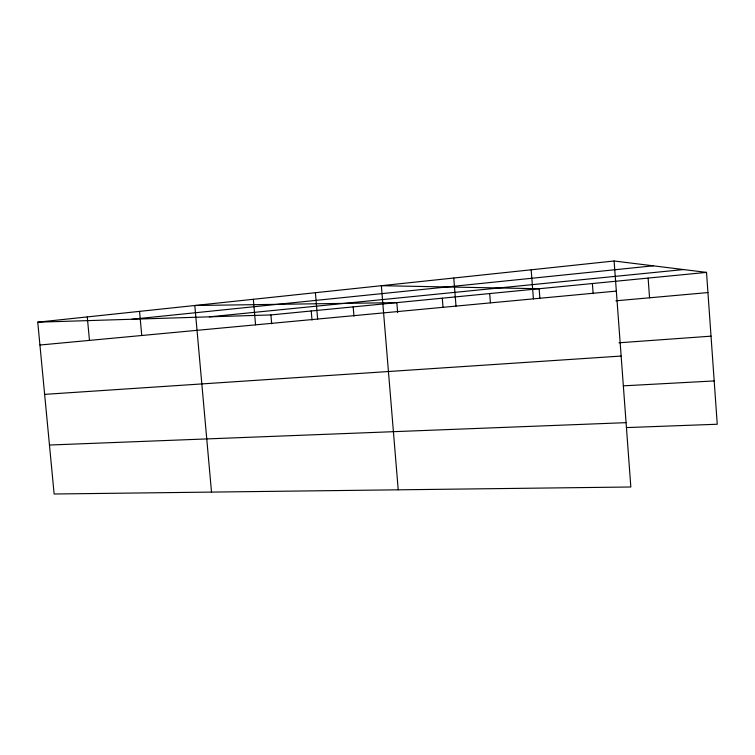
<?xml version="1.0" encoding="UTF-8"?>
<svg xmlns="http://www.w3.org/2000/svg" width="755" height="755" viewBox="0 0 755 755"><rect width="100%" height="100%" fill="white"/><g stroke="black" fill="none" stroke-linecap="round" stroke-linejoin="round"><path stroke-width="1.13" d="M614.108 260.994L630.831 486.994L54.133 494.006L37.75 322.177L614.108 260.994L706.52 272.385L717.25 424.244L626.442 427.585M131.842 319.252L653.245 265.817M209.371 316.845L683.577 269.554M37.75 322.177L270.894 314.929L706.52 272.385M39.93 345.026L616.335 291.1M615.891 300.811L707.945 292.562M618.996 342.789L711.031 336.164M44.63 394.374L621.138 356.058M623.356 385.843L714.192 380.935M49.462 445.025L626.065 422.658M87.269 316.921L89.468 340.392M139.543 311.371L141.751 335.503M211.513 492.09L194.809 305.511L396.837 302.632L397.649 312.57M253.331 299.291L255.558 324.858M270.894 314.929L271.668 323.81M315.401 292.704L317.638 319.044M311.23 310.994L312.004 320.044M398.215 489.816L381.35 285.701L539.145 288.731L539.872 298.14M353.18 306.898L353.953 316.128M442.298 298.187L443.025 307.209M453.764 278.019L456.011 306.096M531.171 269.799L533.408 298.857M489.702 293.563L490.42 302.774M592.392 283.531L593.156 293.723M648.12 278.085L649.555 297.791"/></g></svg>
